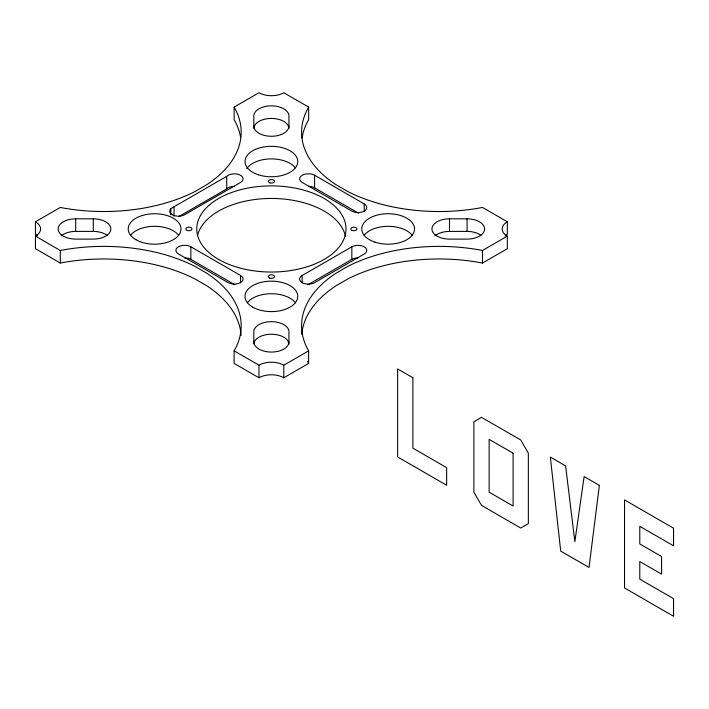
<?xml version="1.0" encoding="UTF-8"?>
<svg xmlns="http://www.w3.org/2000/svg" width="709" height="709" viewBox="0 0 709 709"><rect width="100%" height="100%" fill="white"/><g stroke="black" fill="none" stroke-linecap="round" stroke-linejoin="round"><path stroke-width="1.06" d="M170.834 208.614L226.712 176.346A8.783 5.069 0 0 1 239.66 174.866A8.783 5.069 0 0 1 240.519 182.47L184.641 214.73A8.783 5.069 0 0 1 173.085 215.164A8.783 5.069 0 0 1 170.834 208.614L170.834 214.898M241.095 335.446A137.44 79.346 0 0 0 206.576 285.674L194.931 278.956A137.44 79.346 0 0 0 60.283 263.048L35.45 248.708L35.45 236.132A17.565 10.139 0 0 0 35.45 221.793L60.283 207.453A137.44 79.346 0 0 0 194.931 191.545L206.576 184.819A137.44 79.346 0 0 0 234.13 107.086L258.971 92.746A17.565 10.139 0 0 0 283.804 92.746L308.637 107.086A137.44 79.346 0 0 0 336.19 184.819L347.835 191.545A137.44 79.346 0 0 0 482.492 207.453L507.325 221.793A17.565 10.139 0 0 0 507.325 236.132L507.325 248.708L482.492 263.048A137.44 79.346 0 0 0 347.835 278.956L336.19 285.674A137.44 79.346 0 0 0 301.759 334.347M178.828 216.573L226.712 188.931A8.783 5.069 0 0 1 234.316 186.396M302.167 275.5L351.841 246.821A8.783 5.069 0 0 1 364.258 246.821A8.783 5.069 0 0 1 364.266 253.99L314.592 282.669A8.783 5.069 0 0 1 302.167 282.669A8.783 5.069 0 0 1 302.167 275.5L302.167 282.829M307.901 284.761L351.841 259.397A8.783 5.069 0 0 1 358.045 257.908M35.45 236.132L60.283 250.463A137.44 79.346 0 0 1 194.931 266.371L206.576 273.098A137.44 79.346 0 0 1 234.13 350.84L258.971 365.179A17.565 10.139 0 0 1 283.804 365.179L308.637 350.84A137.44 79.346 0 0 1 336.19 273.098L347.835 266.371A137.44 79.346 0 0 1 482.492 250.463L507.325 236.132M234.13 350.84L234.13 363.416L258.971 377.755A17.565 10.139 0 0 1 283.804 377.755L308.637 363.416L308.637 350.84M75.712 218.824L93.278 218.824A17.565 10.139 0 0 1 110.843 228.963A17.565 10.139 0 0 1 93.278 239.101L75.712 239.101A17.565 10.139 0 0 1 58.156 228.963A17.565 10.139 0 0 1 75.712 218.824L75.712 231.4A17.565 10.139 0 0 0 61.116 235.911M449.497 218.824L467.054 218.824A17.565 10.139 0 0 1 484.619 228.963A17.565 10.139 0 0 1 467.054 239.101L449.497 239.101A17.565 10.139 0 0 1 431.932 228.963A17.565 10.139 0 0 1 449.497 218.824L449.497 231.4A17.565 10.139 0 0 0 434.892 235.911M75.712 231.4L93.278 231.4A17.565 10.139 0 0 1 107.21 235.361M449.497 231.4L467.054 231.4A17.565 10.139 0 0 1 480.986 235.361M364.258 203.935A8.783 5.069 0 0 1 364.258 211.096A8.783 5.069 0 0 1 351.841 211.096L302.176 182.426A8.783 5.069 0 0 1 302.167 175.256A8.783 5.069 0 0 1 314.583 175.247L364.258 203.935L364.258 211.264M308.38 186.343A8.783 5.069 0 0 1 314.583 187.832L358.532 213.196M240.519 275.447A8.783 5.069 0 0 1 240.519 282.616A8.783 5.069 0 0 1 228.103 282.616L178.438 253.946A8.783 5.069 0 0 1 178.429 246.776A8.783 5.069 0 0 1 190.845 246.767L240.519 275.447L240.519 282.785M184.641 257.863A8.783 5.069 0 0 1 190.845 259.352L234.794 284.717M507.325 221.793L507.325 234.369A17.565 10.139 0 0 0 505.136 235.911M482.492 250.463L482.492 263.048M467.054 218.824L467.054 231.4M351.841 246.821L351.841 259.397M314.583 175.247L314.583 187.832M308.637 107.086L308.637 119.661A137.44 79.346 0 0 0 302.096 137.945M288.944 126.468L288.944 115.992A17.565 10.139 0 0 0 271.387 105.854A17.565 10.139 0 0 0 253.822 115.992L253.822 128.223M288.944 342.27L288.944 331.794A17.565 10.139 0 0 0 271.387 321.647A17.565 10.139 0 0 0 253.822 331.794L253.822 344.025M283.804 365.179L283.804 377.755M258.971 365.179L258.971 377.755M234.13 107.086L234.13 119.661A137.44 79.346 0 0 1 240.511 136.917M226.712 176.346L226.712 188.931M190.845 246.767L190.845 259.352M174.042 206.753L174.042 216.192M93.278 218.824L93.278 231.4M60.283 250.463L60.283 263.048M35.45 221.793L35.45 234.369A17.565 10.139 0 0 1 37.639 235.911M130.518 235.344A26.384 15.226 0 0 1 154.615 226.304A26.384 15.226 0 0 1 178.712 235.344M308.637 363.416A137.44 79.346 0 0 1 307.555 361.457M247.29 302.761A26.384 15.226 0 0 1 271.387 293.721A26.384 15.226 0 0 1 295.485 302.761M253.893 343.484A17.565 10.139 0 0 1 272.15 334.24A17.565 10.139 0 0 1 288.944 344.37M253.893 127.691A17.565 10.139 0 0 1 272.15 118.438A17.565 10.139 0 0 1 288.944 128.568M246.759 168.662A26.384 15.226 0 0 1 270.696 158.896A26.384 15.226 0 0 1 295.485 167.927M364.063 235.344A26.384 15.226 0 0 1 388.16 226.304A26.384 15.226 0 0 1 412.257 235.344M197.527 235.406A74.622 43.081 0 0 1 272.283 198.458A74.622 43.081 0 0 1 345.478 236.425M288.944 341.933A17.565 10.139 0 0 1 271.387 352.072A17.565 10.139 0 0 1 253.822 341.933M288.944 126.131A17.565 10.139 0 0 1 271.387 136.27A17.565 10.139 0 0 1 253.822 126.131M599.371 485.381L589.019 567.457L560.704 551.106L550.352 457.083L565.605 465.893L574.866 541.667L584.119 476.581L599.371 485.381M481.508 417.335L473.887 421.74L473.887 492.179L481.508 505.384L520.725 528.028L528.347 523.623L528.347 453.184L520.725 439.979L481.508 417.335M412.886 377.72L397.634 368.919L397.634 456.959L446.652 485.257L446.652 467.648L412.886 448.159L412.886 377.72M673.55 528.214L624.532 499.916L624.532 587.956L673.55 616.254L673.55 598.644L639.784 579.156L639.784 561.546L661.568 574.122L661.568 556.512L639.784 543.936L639.784 526.326L673.55 545.824L673.55 528.214M513.103 453.184L489.139 439.35L489.139 492.179L513.103 506.013L513.103 453.184M374.964 242.15A26.384 15.226 0 0 0 414.535 228.963A26.384 15.226 0 0 0 374.964 215.766A26.384 15.226 0 0 0 374.964 242.15M352.338 230.496A3.075 1.772 0 0 0 356.946 228.963A3.075 1.772 0 0 0 352.338 227.421A3.075 1.772 0 0 0 352.338 230.496M187.362 230.496A3.075 1.772 0 0 0 191.971 228.963A3.075 1.772 0 0 0 187.362 227.421A3.075 1.772 0 0 0 187.362 230.496M135.968 239.731A26.384 15.226 0 0 0 180.095 232.898A26.384 15.226 0 0 0 147.791 214.251A26.384 15.226 0 0 0 135.968 239.731M252.732 307.148A26.384 15.226 0 0 0 296.867 300.315A26.384 15.226 0 0 0 264.563 281.668A26.384 15.226 0 0 0 252.732 307.148M269.854 278.123A3.075 1.772 0 0 0 274.463 276.581A3.075 1.772 0 0 0 269.854 275.048A3.075 1.772 0 0 0 269.854 278.123M269.854 182.869A3.075 1.772 0 0 0 274.463 181.336A3.075 1.772 0 0 0 269.854 179.802A3.075 1.772 0 0 0 269.854 182.869M258.2 174.733A26.384 15.226 0 0 0 297.762 161.546A26.384 15.226 0 0 0 258.2 148.358A26.384 15.226 0 0 0 258.2 174.733M218.629 259.423A74.622 43.081 0 0 0 343.466 240.103A74.622 43.081 0 0 0 252.067 187.344A74.622 43.081 0 0 0 218.629 259.423"/></g></svg>
